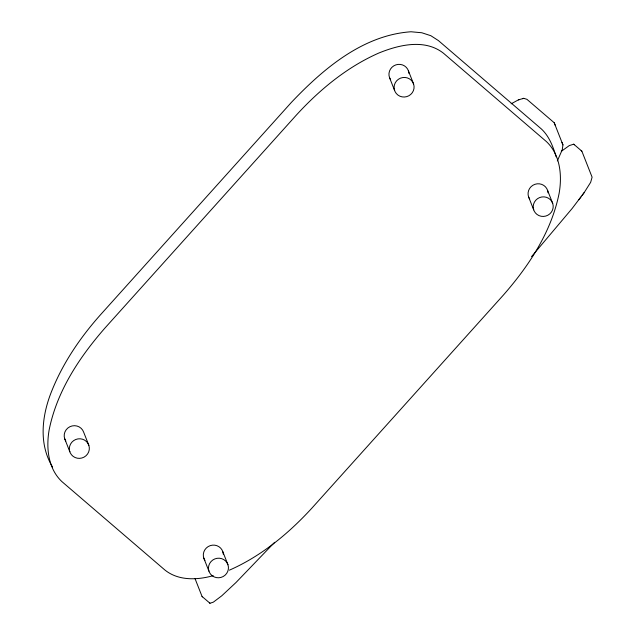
<?xml version="1.0" encoding="UTF-8"?>
<svg xmlns="http://www.w3.org/2000/svg" width="635" height="635" viewBox="0 0 635 635"><rect width="100%" height="100%" fill="white"/><g stroke="black" fill="none" stroke-linecap="round" stroke-linejoin="round"><path stroke-width="0.95" d="M522.542 98.663L523.716 98.33L526.899 99.306L554.22 122.761L562.943 144.899L562.237 149.804L557.332 160.925M531.503 256.675L572.151 208.478L584.271 192.453L590.661 182.316L592.098 177.173L581.858 151.178L581.176 150.582M578.922 199.771L580.969 196.969M582.128 195.374L584.271 192.453M274.637 542.306L235.95 582.557L221.766 595.805L213.328 602.163L209.963 603.25L202.057 596.463L195.001 578.533M561.3 151.328L569.293 145.582L573.73 144.185L581.858 151.178M511.167 103.815L518.398 99.862L523.716 98.33M229.402 570.167C261.342 556.125 288.719 533.448 312.126 507.873L503.42 295.029C528.987 265.803 551.402 231.902 559.133 193.286C562.261 175.45 560.3 154.694 546.441 141.613L443.349 53.126C424.68 38.568 398.899 44.871 378.889 53.007C346.948 67.048 319.564 89.725 296.156 115.3L104.862 328.144C79.296 357.37 56.88 391.279 49.149 429.887C46.03 447.723 47.99 468.479 61.849 481.56L164.933 570.047C178.467 580.938 197.318 580.136 213.185 575.667M518.398 99.862L519.533 99.536M573.73 144.185L574.405 144.78M209.51 602.861L209.963 603.25M202.057 596.463L202.509 596.852M52.586 467.035C38.06 443.365 42.116 414.004 52.348 389.533L52.53 389.08C63.714 361.879 80.518 337.32 99.957 315.373L291.235 102.552C323.12 68.913 362.783 35.1 411.036 31.766L421.807 32.758L430.863 35.719L438.412 40.584L541.496 129.072C549.307 136.406 553.133 146.812 556.157 156.837M554.22 122.761L555.188 125.206M561.983 142.454L562.943 144.899M547.561 190.325L552.712 203.414A10.041 9.763 -21.5 0 1 541.155 216.273A10.041 9.763 -21.5 0 1 535.757 200.247A10.041 9.763 -21.5 0 1 552.712 203.414M528.55 196.786L533.702 209.875M408.448 70.914L413.599 84.003A10.041 9.763 -21.5 0 1 402.042 96.861A10.041 9.763 -21.5 0 1 396.645 80.835A10.041 9.763 -21.5 0 1 413.599 84.003M389.438 77.383L394.589 90.464M222.806 551.664L227.957 564.753A10.041 9.763 -21.5 0 1 216.4 577.612A10.041 9.763 -21.5 0 1 211.003 561.586A10.041 9.763 -21.5 0 1 227.957 564.753M203.795 558.133L208.947 571.214M88.852 445.341A10.041 9.763 -21.5 0 0 71.89 442.174A10.041 9.763 -21.5 0 0 77.295 458.2A10.041 9.763 -21.5 0 0 88.852 445.341L83.693 432.26A10.041 9.763 -21.5 0 0 69.858 426.736A10.041 9.763 -21.5 0 0 65.818 441.007M64.683 438.721L69.842 451.803M204.93 560.419A10.041 9.763 -21.5 0 1 210.185 545.648A10.041 9.763 -21.5 0 1 223.29 554.172M390.565 79.661A10.041 9.763 -21.5 0 1 395.827 64.897A10.041 9.763 -21.5 0 1 408.932 73.422M529.677 199.072A10.041 9.763 -21.5 0 1 534.94 184.309A10.041 9.763 -21.5 0 1 548.045 192.834"/></g></svg>
